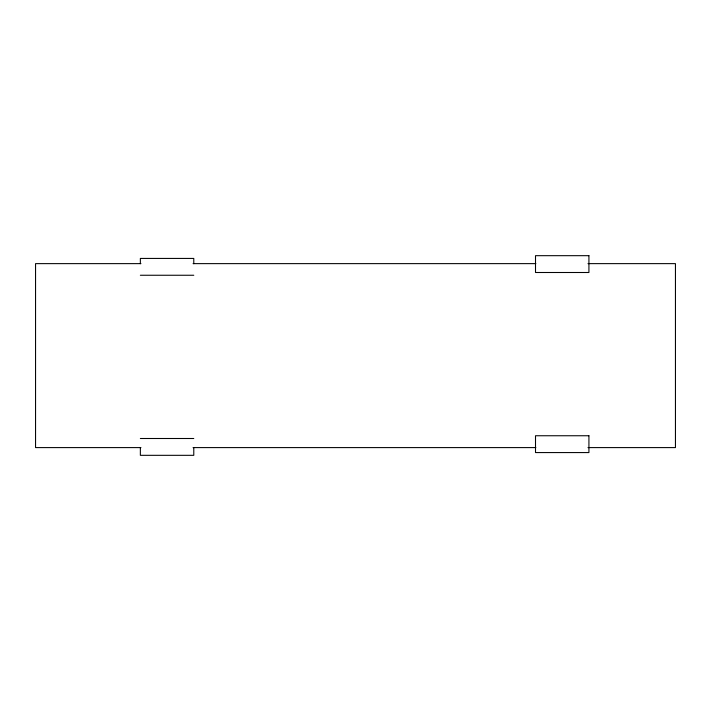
<?xml version="1.0" encoding="UTF-8"?>
<svg xmlns="http://www.w3.org/2000/svg" width="711" height="711" viewBox="0 0 711 711"><rect width="100%" height="100%" fill="white"/><g stroke="black" fill="none" stroke-linecap="round" stroke-linejoin="round"><path stroke-width="1.07" d="M140.938 263.63L35.55 263.63L35.55 447.592L140.938 447.592M193.072 263.63L535.854 263.63M587.988 263.63L675.45 263.63L675.45 447.592L587.988 447.592M140.36 275.255L193.783 275.255M140.36 438.5L193.783 438.5M193.072 447.592L535.854 447.592M193.783 263.683L193.783 258.431L140.36 258.431L140.36 263.683M193.783 447.966L193.783 455.324L140.36 455.324L140.36 447.966M588.921 255.676L535.507 255.676L535.507 272.5L588.921 272.5L588.921 255.676M588.921 435.745L535.507 435.745L535.507 452.569L588.921 452.569L588.921 435.745"/></g></svg>
